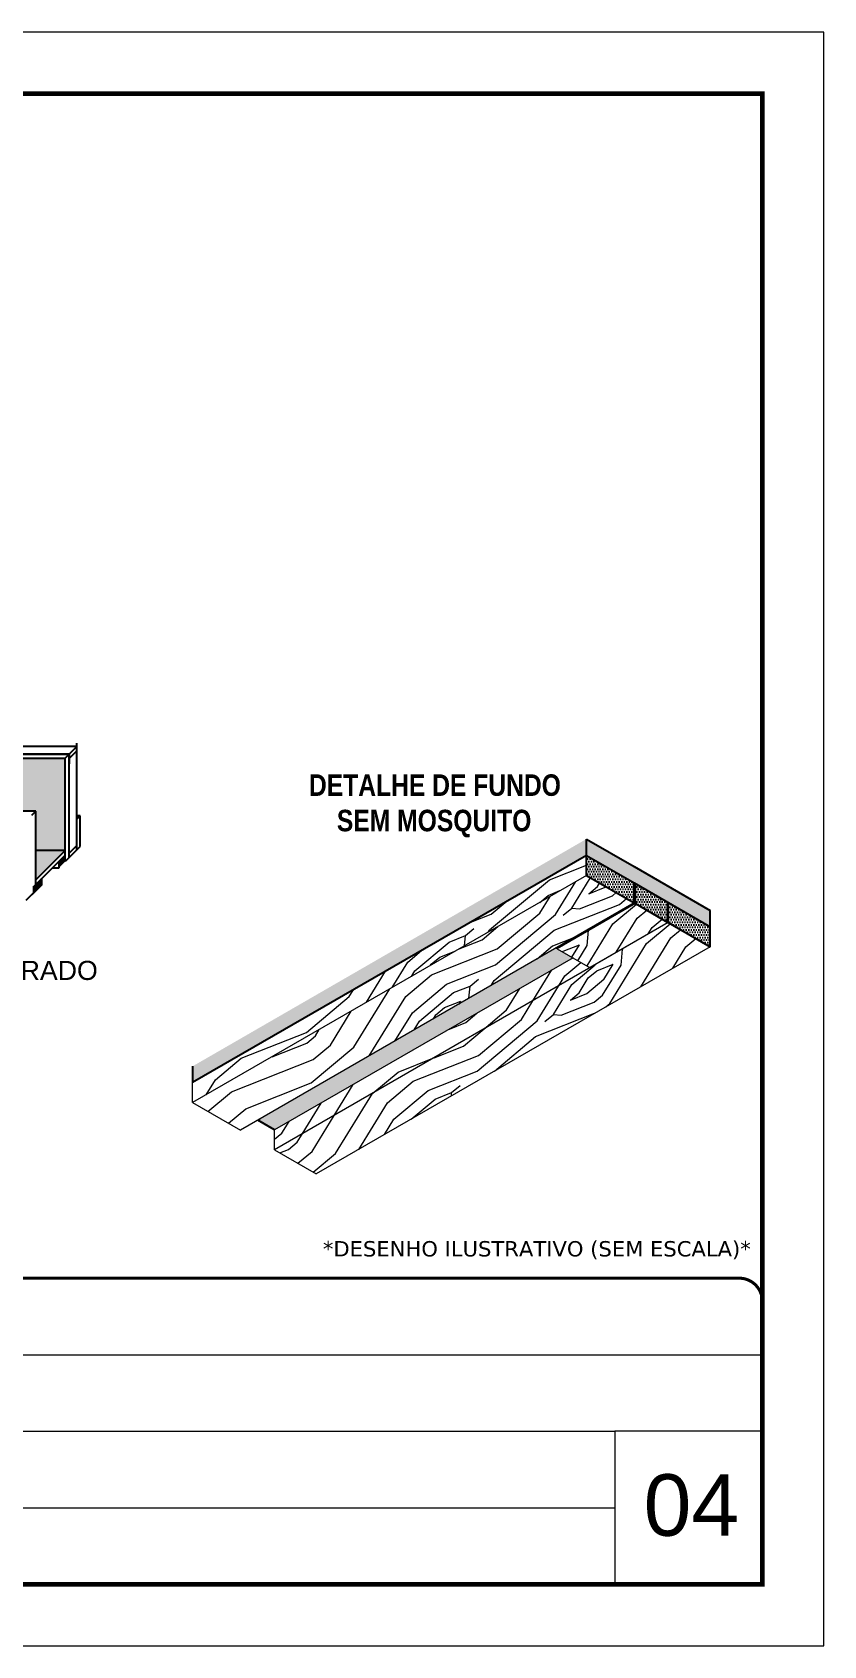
# Model space of a CAD drawing. Extents: x 1635 to 7875, y 358 to 2556.
# Drawn here: x 7360 to 7875, y 1506 to 2556 of the extents above; entities that cross this region are included whole.
import ezdxf
from ezdxf.enums import TextEntityAlignment as Align

# ---------------------------------------------------------------- set-up
doc = ezdxf.new("R2010")
doc.units = 0
doc.linetypes.add('CONTINUO', pattern=[0])
doc.linetypes.add('DASHED', pattern=[0.75, 0.5, -0.25])
for name, color, linetype, lineweight in [('CARIMBO', 255, 'Continuous', 9), ('Demarcação 1', 251, 'Continuous', 9), ('Folhas', 255, 'Continuous', 9), ('fundo', 100, 'Continuous', 9), ('Madeira', 126, 'Continuous', 18), ('SARRAFO DE PRESSAO', 251, 'DASHED', 9)]:
    doc.layers.add(name, color=color, linetype=linetype, lineweight=lineweight)
for name, color, linetype in [('HACHURA MADEIRAS', 1, 'Continuous'), ('material do compensado', 7, 'Continuous'), ('texto', 7, 'Continuous')]:
    doc.layers.add(name, color=color, linetype=linetype)
doc.styles.add('ARIAL', font='arial.ttf')
doc.styles.add('CESAR1', font='arial.ttf', dxfattribs={"oblique": 15})
doc.styles.add('ROMANC', font='techb___.ttf', dxfattribs={"height": 2.5})
doc.styles.add('stylellllll', font='verdana.ttf', dxfattribs={"height": 2})
pattern_1 = [(355, (-41944.4, -841.25), (111.07494, 93.20294), [5.12645, -97.40264]), (85, (-41900.42, -809.07), (-93.20294, 111.07494), [10.2529, -92.27619]), (40, (-41921.74, -817.5), (8.936, 102.13894), [7.24881, -21.74642, 7.24881, -14.497615, 50.751904, -43.50449]), (40, (-41949.954, -845.906), (8.936, 102.13894), [7.24983, -14.49967, 7.24983, -115.99871]), (40, (-41913.31, -838.82), (8.936, 102.13894), [7.24983, -137.7482]), (40, (-41903.544, -844.82), (8.936, 102.13894), [7.24983, -137.7482]), (40, (-41917.97, -833.266), (8.936, 102.13894), [7.24983, -137.7482]), (40, (-41922.63, -827.71), (8.936, 102.13894), [14.49967, -130.49838]), (40, (-41890.395, -753.34), (8.936, 102.13894), [14.49967, -130.49838]), (40, (-41932.4, -821.71), (8.936, 102.13894), [28.99933, -115.99871]), (40, (-41937.06, -816.16), (8.936, 102.13894), [28.99933, -115.99871]), (40, (-41867.99, -791.324), (8.936, 102.13894), [28.99933, -115.99871]), (40, (-41941.27, -805.5), (8.936, 102.13894), [21.7497, -123.24834]), (40, (-41960.36, -788.39), (8.936, 102.13894), [21.7497, -123.24834]), (40, (-41951.04, -799.496), (8.936, 102.13894), [21.7497, -123.24834]), (40, (-41881.97, -774.66), (8.936, 102.13894), [36.24951, -108.74853]), (40, (-41891.735, -768.66), (8.936, 102.13894), [36.24951, -108.74853]), (40, (-41883.756, -795.09), (8.936, 102.13894), [50.74931, -94.24873]), (21.56505, (-41933.292, -831.925), (102.138945, -8.936), [11.4631, -217.79893]), (21.56505, (-41910.184, -803.07), (102.138945, -8.936), [11.4631, -217.79893]), (21.56505, (-41916.184, -812.84), (102.138945, -8.936), [11.4631, -217.79893]), (21.56505, (-41939.293, -841.69), (102.138945, -8.936), [22.9262, -206.33583]), (21.56505, (-41914.844, -797.517), (102.138945, -8.936), [34.3893, -194.87273]), (21.56505, (-41924.61, -791.516), (102.138945, -8.936), [45.8524, -183.40963]), (21.56505, (-41934.38, -785.516), (102.138945, -8.936), [45.8524, -183.40963]), (21.56505, (-41947.02, -753.534), (102.138945, -8.936), [45.8524, -183.40963]), (21.56505, (-41947.91, -763.748), (102.138945, -8.936), [57.3155, -171.94653]), (21.56505, (-41943.7, -774.41), (102.138945, -8.936), [57.3155, -171.94653]), (58.43495, (-41911.524, -818.39), (8.936, 102.138945), [11.4631, -217.79893]), (58.43495, (-41927.74, -827.265), (8.936, 102.138945), [11.4631, -217.79893]), (58.43495, (-41944.4, -841.245), (8.936, 102.138945), [22.9262, -206.33583]), (58.43495, (-41912.42, -828.605), (8.936, 102.138945), [22.9262, -206.33583]), (58.43495, (-41955.06, -845.46), (8.936, 102.138945), [34.3893, -194.87273]), (58.43495, (-41965.275, -844.565), (8.936, 102.138945), [45.8524, -183.40963]), (58.43495, (-41872.903, -847.5), (8.936, 102.138945), [45.8524, -183.40963]), (58.43495, (-41907.758, -834.16), (8.936, 102.138945), [45.8524, -183.40963]), (58.43495, (-41888.224, -846.16), (8.936, 102.138945), [57.3155, -171.94653]), (58.43495, (-41897.99, -840.16), (8.936, 102.138945), [57.3155, -171.94653])]
pattern_2 = [(0, (-31051.8829, -8595.197), (0.82275303, 1.645506056), [0, -1.645506056])]

# ---------------------------------------------------------------- blocks, each defined once
blk = doc.blocks.new('9999999999')
at = {"color": 30, "linetype": 'CONTINUO'}
for p, q in [((98564.6, 34379.6), (99584, 34379.6)), ((98564.6, 34329.8), (99488, 34329.8)), ((99584, 34329.8), (99488, 34329.8)), ((99488, 34329.8), (99488, 34230.2)), ((98564.6, 34280), (99488, 34280))]:
    blk.add_line(p, q, dxfattribs=at)
at = {"color": 30, "linetype": 'CONTINUO', "const_width": 2}
blk.add_lwpolyline([(99584, 34230.2), (99584, 34414.4, 0.414214), (99569, 34429.4), (98229, 34429.4, 0.414214), (98214, 34414.4), (98214, 34245.2, 0.414214), (98229, 34230.2), (99584, 34230.2)], format="xyb", dxfattribs=at)
at = {"layer": 'Folhas'}
blk.add_lwpolyline([(98139, 34190.2), (99624, 34190.2), (99624, 35240.2), (98139, 35240.2)], close=True, dxfattribs=at)
at = {"layer": 'Folhas', "color": 30, "const_width": 3}
blk.add_lwpolyline([(98214, 34230.2), (99584, 34230.2), (99584, 35200.2), (98214, 35200.2)], close=True, dxfattribs=at)

msp = doc.modelspace()

# ---------------------------------------------------------------- hatches: boundary and pattern name
at = {"linetype": 'ByBlock', "ltscale": 2}
msp.add_hatch(color=256, dxfattribs=at).paths.add_polyline_path([(7391, 2046.41), (7388.98, 2046.41), (7388.98, 2044.17)])
for points in [[(7381.37, 2016.62), (7381.37, 2020.81), (7377.14, 2016.62), (7377.14, 2012.42)], [(7366.2, 2005.77), (7360.22, 1999.84), (7360.22, 1995.64), (7366.2, 2001.58)]]:
    msp.add_hatch(color=256).paths.add_polyline_path(points)
at = {"layer": 'Demarcação 1'}
for points in [[(6949.65, 2027.45), (6971.59, 2049.38), (7362.15, 2049.38), (7362.15, 2023.76), (7381.37, 2023.76), (7381.37, 2083.92), (6949.65, 2083.92)], [(7362.15, 2023.76), (7362.15, 2004.7), (7381.37, 2023.76)]]:
    msp.add_hatch(color=256, dxfattribs=at).paths.add_polyline_path(points)
at = {"layer": 'fundo'}
h = msp.add_hatch(color=252, dxfattribs=at)
h.dxf.hatch_style = 1
h.paths.add_polyline_path([(7464.26, 1883.42), (7464.26, 1872.77), (7720.41, 2020.65), (7720.41, 2031.31)])
h = msp.add_hatch(color=252, dxfattribs=at)
h.dxf.hatch_style = 1
h.paths.add_polyline_path([(7751.49, 2013.37), (7720.41, 2031.31), (7720.41, 2020.65), (7751.49, 2002.71), (7800.82, 1974.23), (7800.82, 1984.88)])
h = msp.add_hatch(color=252, dxfattribs=at)
h.dxf.hatch_style = 1
h.paths.add_polyline_path([(7711.78, 1953.91), (7701.41, 1959.9), (7701.41, 1960.78), (7506.62, 1848.31), (7517.54, 1842.01)])
at = {"layer": 'HACHURA MADEIRAS'}
h = msp.add_hatch(dxfattribs=at)
h.set_pattern_fill('DOTS', scale=1.036539)
h.set_pattern_definition(pattern_2)
h.paths.add_polyline_path([(7751.49, 1989.69), (7751.49, 2002.71), (7720.41, 2020.65), (7720.41, 2007.63)])
h = msp.add_hatch(dxfattribs=at)
h.set_pattern_fill('DOTS', scale=1.036539)
h.set_pattern_definition(pattern_2)
h.paths.add_polyline_path([(7752.24, 2002.27), (7752.24, 1989.25), (7773.38, 1977.05), (7773.38, 1990.07)])
h = msp.add_hatch(dxfattribs=at)
h.set_pattern_fill('DOTS', scale=1.036539)
h.set_pattern_definition(pattern_2)
h.paths.add_polyline_path([(7773.68, 1989.9), (7773.68, 1976.87), (7800.82, 1961.2), (7800.82, 1974.23)])
at = {"layer": 'Madeira'}
h = msp.add_hatch(dxfattribs=at)
h.set_pattern_fill('PATRON00077', color=256, scale=102.529099, angle=355, pattern_type=2)
h.set_pattern_definition(pattern_1)
h.paths.add_polyline_path([(7464.26, 1872.77), (7464.26, 1859.75), (7720.41, 2007.63), (7720.41, 2020.65)])
h = msp.add_hatch(dxfattribs=at)
h.set_pattern_fill('PATRON00077', color=256, scale=102.529099, angle=355, pattern_type=2)
h.set_pattern_definition([(355, (-10841.88, -70081.82), (111.07494, 93.20294), [5.12645, -97.40264]), (85, (-10797.9, -70049.64), (-93.20294, 111.07494), [10.25291, -92.27619]), (40, (-10819.22, -70058.07), (8.936, 102.138945), [7.248807, -21.74642, 7.248807, -14.497615, 50.751904, -43.504487]), (40, (-10847.436, -70086.475), (8.936, 102.138945), [7.24983, -14.499665, 7.24983, -115.99871]), (40, (-10810.79, -70079.39), (8.936, 102.138945), [7.24983, -137.74821]), (40, (-10801.026, -70085.39), (8.936, 102.138945), [7.24983, -137.74821]), (40, (-10815.45, -70073.835), (8.936, 102.138945), [7.24983, -137.74821]), (40, (-10820.114, -70068.28), (8.936, 102.138945), [14.49967, -130.49838]), (40, (-10787.88, -69993.91), (8.936, 102.138945), [14.49967, -130.49838]), (40, (-10829.88, -70062.28), (8.936, 102.138945), [28.99933, -115.99871]), (40, (-10834.54, -70056.73), (8.936, 102.138945), [28.99933, -115.99871]), (40, (-10765.47, -70031.894), (8.936, 102.138945), [28.99933, -115.99871]), (40, (-10838.754, -70046.07), (8.936, 102.138945), [21.7497, -123.24834]), (40, (-10857.84, -70028.96), (8.936, 102.138945), [21.7497, -123.24834]), (40, (-10848.52, -70040.066), (8.936, 102.138945), [21.7497, -123.24834]), (40, (-10779.45, -70015.23), (8.936, 102.138945), [36.24951, -108.74853]), (40, (-10789.22, -70009.23), (8.936, 102.138945), [36.24951, -108.74853]), (40, (-10781.24, -70035.66), (8.936, 102.138945), [50.74931, -94.24873]), (21.56505, (-10830.774, -70072.495), (102.138945, -8.936), [11.4631, -217.79893]), (21.56505, (-10807.666, -70043.64), (102.138945, -8.936), [11.4631, -217.79893]), (21.56505, (-10813.666, -70053.407), (102.138945, -8.936), [11.4631, -217.79893]), (21.56505, (-10836.775, -70082.26), (102.138945, -8.936), [22.9262, -206.33583]), (21.56505, (-10812.326, -70038.087), (102.138945, -8.936), [34.3893, -194.87273]), (21.56505, (-10822.093, -70032.086), (102.138945, -8.936), [45.8524, -183.40963]), (21.56505, (-10831.86, -70026.086), (102.138945, -8.936), [45.8524, -183.40963]), (21.56505, (-10844.5, -69994.103), (102.138945, -8.936), [45.8524, -183.40963]), (21.56505, (-10845.394, -70004.317), (102.138945, -8.936), [57.31551, -171.94653]), (21.56505, (-10841.18, -70014.98), (102.138945, -8.936), [57.31551, -171.94653]), (58.43495, (-10809.006, -70058.96), (8.936, 102.138945), [11.4631, -217.79893]), (58.43495, (-10825.22, -70067.835), (8.936, 102.138945), [11.4631, -217.79893]), (58.43495, (-10841.88, -70081.815), (8.936, 102.138945), [22.9262, -206.33583]), (58.43495, (-10809.9, -70069.175), (8.936, 102.138945), [22.9262, -206.33583]), (58.43495, (-10852.543, -70086.03), (8.936, 102.138945), [34.3893, -194.87273]), (58.43495, (-10862.756, -70085.135), (8.936, 102.138945), [45.8524, -183.40963]), (58.43495, (-10770.385, -70088.07), (8.936, 102.138945), [45.8524, -183.40963]), (58.43495, (-10805.24, -70074.73), (8.936, 102.138945), [45.8524, -183.40963]), (58.43495, (-10785.705, -70086.73), (8.936, 102.138945), [57.31551, -171.94653]), (58.43495, (-10795.473, -70080.73), (8.936, 102.138945), [57.31551, -171.94653])])
h.paths.add_polyline_path([(7464.26, 1859.75), (7495.34, 1841.8), (7751.49, 1989.69), (7720.41, 2007.63)])
h = msp.add_hatch(dxfattribs=at)
h.set_pattern_fill('PATRON00077', color=256, scale=102.529099, angle=355, pattern_type=2)
h.set_pattern_definition([(355, (-41966.36, -828.51), (111.07494, 93.20294), [5.12645, -97.40264]), (85, (-41922.38, -796.33), (-93.20294, 111.07494), [10.2529, -92.27619]), (40, (-41943.7, -804.76), (8.936, 102.13894), [7.24881, -21.74642, 7.24881, -14.497615, 50.751904, -43.50449]), (40, (-41971.92, -833.166), (8.936, 102.13894), [7.24983, -14.49967, 7.24983, -115.99871]), (40, (-41935.276, -826.08), (8.936, 102.13894), [7.24983, -137.7482]), (40, (-41925.51, -832.08), (8.936, 102.13894), [7.24983, -137.7482]), (40, (-41939.936, -820.526), (8.936, 102.13894), [7.24983, -137.7482]), (40, (-41944.596, -814.97), (8.936, 102.13894), [14.49967, -130.49838]), (40, (-41912.36, -740.6), (8.936, 102.13894), [14.49967, -130.49838]), (40, (-41954.36, -808.97), (8.936, 102.13894), [28.99933, -115.99871]), (40, (-41959.02, -803.42), (8.936, 102.13894), [28.99933, -115.99871]), (40, (-41889.95, -778.585), (8.936, 102.13894), [28.99933, -115.99871]), (40, (-41963.24, -792.76), (8.936, 102.13894), [21.7497, -123.24834]), (40, (-41982.324, -775.65), (8.936, 102.13894), [21.7497, -123.24834]), (40, (-41973, -786.76), (8.936, 102.13894), [21.7497, -123.24834]), (40, (-41903.93, -761.92), (8.936, 102.13894), [36.24951, -108.74853]), (40, (-41913.7, -755.92), (8.936, 102.13894), [36.24951, -108.74853]), (40, (-41905.72, -782.35), (8.936, 102.13894), [50.74931, -94.24873]), (21.56505, (-41955.257, -819.186), (102.138945, -8.936), [11.4631, -217.79893]), (21.56505, (-41932.15, -790.33), (102.138945, -8.936), [11.4631, -217.79893]), (21.56505, (-41938.15, -800.1), (102.138945, -8.936), [11.4631, -217.79893]), (21.56505, (-41961.257, -828.953), (102.138945, -8.936), [22.9262, -206.33583]), (21.56505, (-41936.81, -784.778), (102.138945, -8.936), [34.3893, -194.87273]), (21.56505, (-41946.575, -778.777), (102.138945, -8.936), [45.8524, -183.40963]), (21.56505, (-41956.342, -772.776), (102.138945, -8.936), [45.8524, -183.40963]), (21.56505, (-41968.982, -740.794), (102.138945, -8.936), [45.8524, -183.40963]), (21.56505, (-41969.876, -751.01), (102.138945, -8.936), [57.3155, -171.94653]), (21.56505, (-41965.663, -761.67), (102.138945, -8.936), [57.3155, -171.94653]), (58.43495, (-41933.49, -805.65), (8.936, 102.138945), [11.4631, -217.79893]), (58.43495, (-41949.703, -814.526), (8.936, 102.138945), [11.4631, -217.79893]), (58.43495, (-41966.364, -828.506), (8.936, 102.138945), [22.9262, -206.33583]), (58.43495, (-41934.38, -815.866), (8.936, 102.138945), [22.9262, -206.33583]), (58.43495, (-41977.025, -832.72), (8.936, 102.138945), [34.3893, -194.87273]), (58.43495, (-41987.24, -831.826), (8.936, 102.138945), [45.8524, -183.40963]), (58.43495, (-41894.867, -834.76), (8.936, 102.138945), [45.8524, -183.40963]), (58.43495, (-41929.72, -821.42), (8.936, 102.138945), [45.8524, -183.40963]), (58.43495, (-41910.188, -833.42), (8.936, 102.138945), [57.3155, -171.94653]), (58.43495, (-41919.955, -827.42), (8.936, 102.138945), [57.3155, -171.94653])])
h.paths.add_polyline_path([(7722.55, 1947.7), (7773.38, 1977.05), (7751.72, 1989.61), (7701.41, 1959.9)])
h = msp.add_hatch(dxfattribs=at)
h.set_pattern_fill('PATRON00077', color=256, scale=102.529099, angle=355, pattern_type=2)
h.set_pattern_definition(pattern_1)
h.paths.add_polyline_path([(7544.69, 1813.33), (7800.82, 1961.2), (7773.68, 1976.87), (7517.63, 1829.04)])
h = msp.add_hatch(dxfattribs=at)
h.set_pattern_fill('PATRON00077', color=256, scale=102.529099, angle=355, pattern_type=2)
h.set_pattern_definition(pattern_1)
h.paths.add_polyline_path([(7722.91, 1947.49), (7711.63, 1954), (7517.47, 1841.97), (7517.54, 1828.99)])

# ---------------------------------------------------------------- linework, layer by layer
for p, q in [((7388.98, 2091.53), (6951.04, 2091.53)), ((7388.98, 2091.53), (7383.93, 2086.48)), ((7388.98, 2026.41), (7388.98, 2093.77)), ((7388.98, 2024.17), (7388.98, 2091.53)), ((6949.65, 2083.92), (7381.37, 2083.92)), ((6952.22, 2086.48), (7383.93, 2086.48)), ((7383.93, 2086.48), (6998.32, 2086.48)), ((7383.93, 2086.48), (7381.37, 2083.92)), ((7381.37, 2016.62), (7381.37, 2083.92)), ((7383.93, 2019.16), (7383.93, 2086.48)), ((7383.93, 2086.48), (7383.93, 2080.32)), ((7362.15, 2049.38), (6971.59, 2049.38)), ((7362.15, 1997.56), (7362.15, 2049.38)), ((7388.98, 2027.09), (7383.93, 2022.04)), ((7381.37, 2020.81), (7360.22, 1999.84)), ((7381.37, 2023.76), (7362.15, 2004.7)), ((7377.14, 2016.62), (7377.14, 2012.42)), ((7366.2, 2001.58), (7366.2, 2005.77)), ((7377.14, 2012.42), (7372.91, 2012.42))]:
    msp.add_line(p, q)
at = {"linetype": 'ByBlock', "ltscale": 2}
for p, q in [((7388.98, 2088.61), (7383.93, 2083.6)), ((7359.65, 2046.82), (7362.15, 2049.38)), ((7388.98, 2044.17), (7391, 2046.41)), ((7391, 2046.41), (7388.98, 2046.41)), ((7391, 2026.41), (7391, 2046.41)), ((7388.98, 2024.17), (7381.37, 2016.62)), ((7388.98, 2024.17), (7391, 2026.41)), ((7366.2, 2001.58), (7355.82, 1991.28)), ((7362.15, 1997.56), (7359.65, 1995.07))]:
    msp.add_line(p, q, dxfattribs=at)
at = {"color": 0}
msp.add_line((7381.37, 2023.76), (7362.15, 2023.76), dxfattribs=at)
at = {"layer": 'Madeira'}
for p, q in [((7720.41, 2007.63), (7464.26, 1859.75)), ((7751.49, 1989.69), (7495.34, 1841.8)), ((7752.24, 1989.25), (7701.41, 1959.9)), ((7773.68, 1976.87), (7517.54, 1828.99)), ((7773.38, 1977.05), (7722.55, 1947.7)), ((7711.78, 1953.91), (7517.54, 1842.01)), ((7800.82, 1961.2), (7544.68, 1813.32)), ((7701.41, 1959.9), (7722.85, 1947.52)), ((7464.26, 1859.75), (7464.26, 1872.77)), ((7464.26, 1859.75), (7495.34, 1841.8)), ((7517.54, 1828.99), (7517.54, 1842.01)), ((7517.54, 1828.99), (7544.68, 1813.32))]:
    msp.add_line(p, q, dxfattribs=at)
at = {"layer": 'material do compensado'}
for p, q in [((7720.41, 2007.63), (7720.41, 2031.31)), ((7720.41, 2031.31), (7751.49, 2013.37)), ((7720.41, 2020.65), (7464.26, 1872.77)), ((7720.41, 2020.65), (7751.49, 2002.71)), ((7720.41, 2007.63), (7751.49, 1989.69)), ((7751.49, 2013.37), (7800.82, 1984.88)), ((7751.49, 2002.71), (7800.82, 1974.23)), ((7751.49, 1989.69), (7751.49, 2002.71)), ((7752.24, 1989.25), (7752.24, 2002.27)), ((7752.24, 1989.25), (7773.38, 1977.05)), ((7773.38, 1977.05), (7773.38, 1990.07)), ((7773.68, 1976.87), (7773.68, 1989.9)), ((7800.82, 1961.2), (7800.82, 1984.88)), ((7773.68, 1976.87), (7800.82, 1961.2)), ((7701.41, 1959.9), (7701.41, 1960.78)), ((7464.26, 1883.42), (7464.26, 1872.77)), ((7517.54, 1842.01), (7506.62, 1848.31))]:
    msp.add_line(p, q, dxfattribs=at)

# ---------------------------------------------------------------- block references
at = {"layer": 'SARRAFO DE PRESSAO', "color": 6, "linetype": 'ByBlock'}
msp.add_blockref('9999999999', (-91749.21, -32683.89), dxfattribs=at)

# ---------------------------------------------------------------- texts
at = {"style": 'stylellllll'}
msp.add_text('*DESENHO ILUSTRATIVO (SEM ESCALA)*', height=10, dxfattribs=at).set_placement((7827.35, 1759.64), align=Align.RIGHT)
at = {"layer": 'CARIMBO', "style": 'CESAR1'}
msp.add_text('PAINEL LATERAL ESTRUTURADO', height=12.436, dxfattribs=at).set_placement((7121.64, 1945.8), align=Align.MIDDLE_LEFT)
at = {"layer": 'CARIMBO', "style": 'ARIAL'}
msp.add_text('04', height=40, dxfattribs=at).set_placement((7757.63, 1577.88))
at = {"layer": 'texto', "style": 'ROMANC'}
for s, p in [('DETALHE DE FUNDO ', (7624.08, 2066.38)), ('SEM MOSQUITO', (7621.34, 2043.33))]:
    msp.add_text(s, height=14, dxfattribs=at).set_placement(p, align=Align.MIDDLE_CENTER)

doc.saveas('drawing.dxf')
